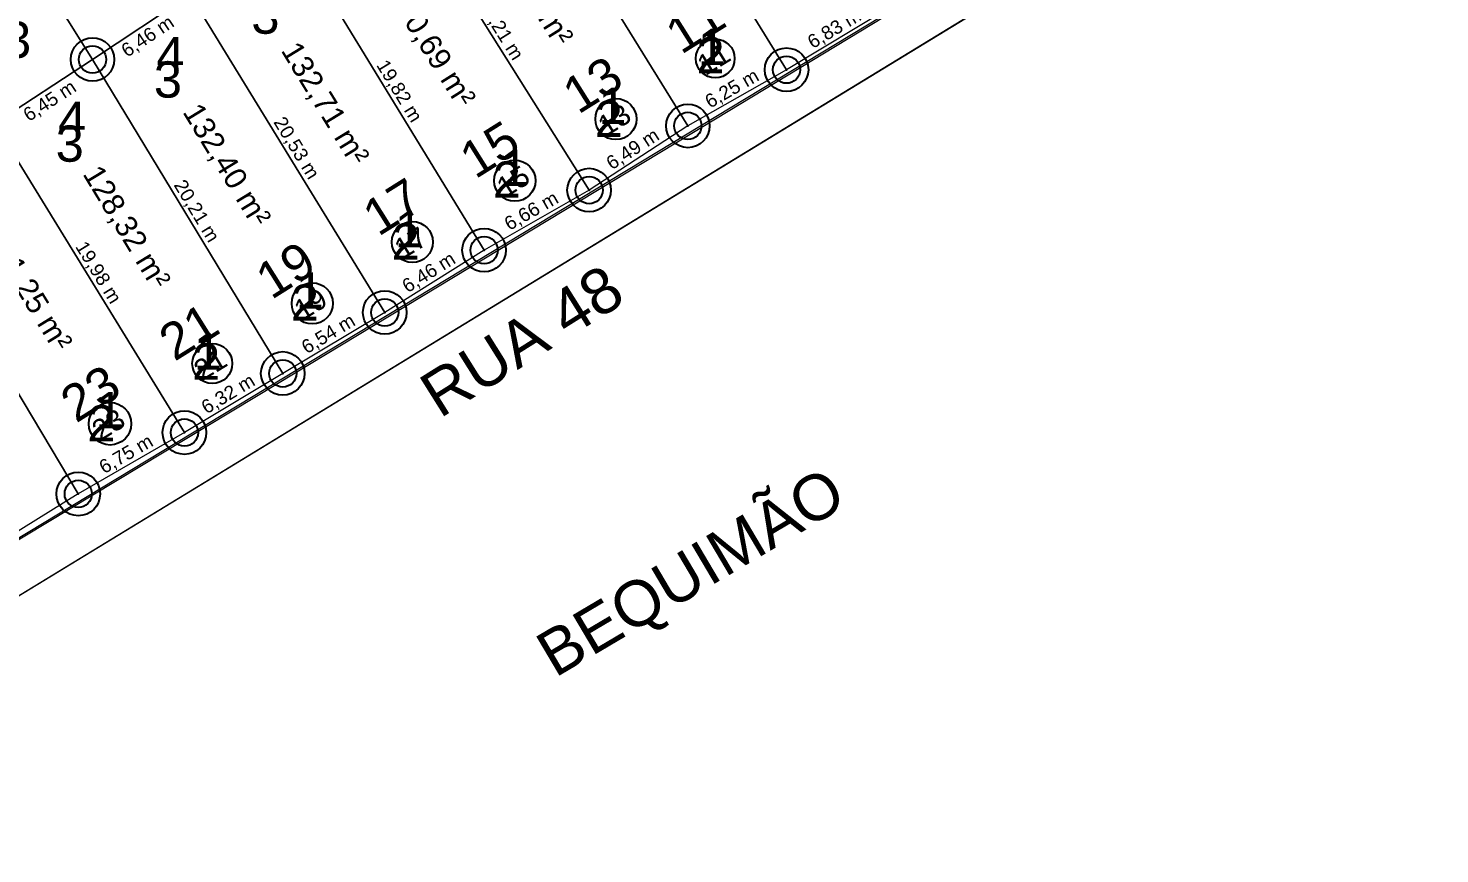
# Model space of a CAD drawing. Extents: x 583390 to 583754, y 9720820 to 9720967.
# Drawn here: x 583672 to 583749.7, y 9720836.9 to 9720882.4 of the extents above; entities that cross this region are included whole.
import ezdxf
from ezdxf.enums import TextEntityAlignment as Align

# ---------------------------------------------------------------- set-up
doc = ezdxf.new("R2010")
doc.units = 0
doc.header["$PDMODE"] = 32
doc.header["$PDSIZE"] = 1.5
doc.layers.get('0').update_dxf_attribs({"lineweight": 0})
for name, color, linetype in [('AREA_DOS_LOTES', 32, 'Continuous'), ('COTAS_DOS_LOTES', 41, 'Continuous'), ('NUMERO_DOS_LOTES', 158, 'Continuous'), ('PONTOS_VERTICES', 7, 'Continuous'), ('SIMBOLO_NOME', 7, 'Continuous')]:
    doc.layers.add(name, color=color, linetype=linetype)
for name, color, linetype, lineweight in [('LOTE', 4, 'Continuous', 0), ('ORTOFOTO BEQUIMAONICE LOBAO_0_59_436', 1, 'Continuous', 0), ('POLIGONAL', 5, 'Continuous', 0), ('QUADRA', 1, 'Continuous', 0), ('RUA 48', 8, 'Continuous', 0), ('TEXTO', 2, 'Continuous', 0)]:
    doc.layers.add(name, color=color, linetype=linetype, lineweight=lineweight)
doc.styles.add('SIMBOLO_ATRIBUTOS', font='arial.ttf')
doc.styles.get("Standard").update_dxf_attribs({"font": 'arial.ttf', "height": 1})

# ---------------------------------------------------------------- blocks, each defined once
blk = doc.blocks.new('MODELO PADRAO REURB')
at = {"transparency": 33554687}
blk.add_circle((0, 0), 0.6, dxfattribs=at)
blk.add_point((0, 0), dxfattribs=at)
at = {"layer": 'SIMBOLO_NOME', "transparency": 33554687, "style": 'SIMBOLO_ATRIBUTOS'}
blk.add_attdef('Nome', text='', height=1, dxfattribs=at).set_placement((0.0089, 1.3249), align=Align.CENTER)

msp = doc.modelspace()

# ---------------------------------------------------------------- linework, layer by layer
at = {"layer": 'LOTE'}
for points in [[(583664.657, 9720897.984), (583670.294, 9720901.503), (583680.919, 9720884.209), (583675.537, 9720880.629)], [(583664.657, 9720897.984), (583670.294, 9720901.503), (583680.919, 9720884.209), (583675.537, 9720880.629)], [(583703.116, 9720897.342), (583708.947, 9720900.617), (583719.618, 9720883.584), (583713.759, 9720880.068)], [(583703.116, 9720897.342), (583708.947, 9720900.617), (583719.618, 9720883.584), (583713.759, 9720880.068)], [(583659.55, 9720894.953), (583664.657, 9720897.984), (583675.537, 9720880.629), (583670.132, 9720877.109)], [(583659.55, 9720894.953), (583664.657, 9720897.984), (583675.537, 9720880.629), (583670.132, 9720877.109)], [(583697.792, 9720894.02), (583703.116, 9720897.342), (583713.759, 9720880.068), (583708.324, 9720876.973)], [(583697.792, 9720894.02), (583703.116, 9720897.342), (583713.759, 9720880.068), (583708.324, 9720876.973)], [(583692.131, 9720890.555), (583697.792, 9720894.02), (583708.324, 9720876.973), (583702.884, 9720873.439)], [(583692.131, 9720890.555), (583697.792, 9720894.02), (583708.324, 9720876.973), (583702.884, 9720873.439)], [(583686.775, 9720887.047), (583692.131, 9720890.555), (583702.884, 9720873.439), (583697.1, 9720870.131)], [(583686.775, 9720887.047), (583692.131, 9720890.555), (583702.884, 9720873.439), (583697.1, 9720870.131)], [(583680.919, 9720884.209), (583686.417, 9720887.641), (583686.775, 9720887.047), (583697.1, 9720870.131), (583691.629, 9720866.699)], [(583680.919, 9720884.209), (583686.417, 9720887.641), (583686.775, 9720887.047), (583697.1, 9720870.131), (583691.629, 9720866.699)], [(583675.537, 9720880.629), (583680.919, 9720884.209), (583691.629, 9720866.699), (583686.014, 9720863.342)], [(583675.537, 9720880.629), (583680.919, 9720884.209), (583691.629, 9720866.699), (583686.014, 9720863.342)], [(583670.132, 9720877.109), (583675.537, 9720880.629), (583686.014, 9720863.342), (583680.596, 9720860.084)], [(583670.132, 9720877.109), (583675.537, 9720880.629), (583686.014, 9720863.342), (583680.596, 9720860.084)], [(583664.671, 9720873.596), (583670.132, 9720877.109), (583680.596, 9720860.084), (583674.752, 9720856.706)], [(583664.671, 9720873.596), (583670.132, 9720877.109), (583680.596, 9720860.084), (583674.752, 9720856.706)], [(583664.671, 9720873.596), (583674.752, 9720856.706), (583664.034, 9720850.076), (583658.911, 9720870.253)], [(583664.671, 9720873.596), (583674.752, 9720856.706), (583664.034, 9720850.076), (583658.911, 9720870.253)]]:
    msp.add_lwpolyline(points, close=True, dxfattribs=at)
at = {"layer": 'NUMERO_DOS_LOTES', "color": 158, "transparency": 33554687}
for centre, radius in [((583709.832, 9720880.685), 1.069), ((583704.362, 9720877.351), 1.133), ((583698.792, 9720873.956), 1.136), ((583693.152, 9720870.577), 1.129), ((583687.639, 9720867.201), 1.134), ((583682.131, 9720863.887), 1.102), ((583676.502, 9720860.571), 1.17)]:
    msp.add_circle(centre, radius, dxfattribs=at)
at = {"layer": 'ORTOFOTO BEQUIMAONICE LOBAO_0_59_436'}
msp.add_lwpolyline([(583627.906, 9720917.422), (583644.5, 9720921.303), (583691, 9720949.758), (583704.394, 9720957.893), (583710.767, 9720962.023), (583722.129, 9720944.244), (583749.734, 9720898.815), (583648.183, 9720836.891), (583644.745, 9720837.353), (583631.763, 9720892.255), (583626.222, 9720917.14)], close=True, dxfattribs=at)
msp.add_lwpolyline([(583627.906, 9720917.422), (583644.5, 9720921.303), (583691, 9720949.758), (583704.394, 9720957.893), (583710.767, 9720962.023), (583722.129, 9720944.244), (583749.734, 9720898.815), (583648.183, 9720836.891), (583644.745, 9720837.353), (583631.763, 9720892.255), (583626.222, 9720917.14)], close=True, dxfattribs=at)
at = {"layer": 'POLIGONAL'}
msp.add_lwpolyline([(583627.906, 9720917.422), (583644.5, 9720921.303), (583691, 9720949.758), (583704.394, 9720957.893), (583710.767, 9720962.023), (583722.129, 9720944.244), (583749.734, 9720898.815), (583648.183, 9720836.891), (583644.745, 9720837.353), (583631.763, 9720892.255), (583626.222, 9720917.14)], close=True, dxfattribs=at)
at = {"layer": 'QUADRA'}
msp.add_lwpolyline([(583726.593, 9720935.324), (583747.83, 9720900.438), (583646.397, 9720839.127), (583639.327, 9720867.695), (583634.145, 9720889.45), (583644.471, 9720891.666), (583646.122, 9720887.705), (583659.455, 9720895.326), (583681.554, 9720908.69), (583705.679, 9720923.427), (583725.718, 9720935.241)], close=True, dxfattribs=at)
msp.add_lwpolyline([(583726.593, 9720935.324), (583747.83, 9720900.438), (583646.397, 9720839.127), (583639.327, 9720867.695), (583634.145, 9720889.45), (583644.471, 9720891.666), (583646.122, 9720887.705), (583659.455, 9720895.326), (583681.554, 9720908.69), (583705.679, 9720923.427), (583725.718, 9720935.241)], close=True, dxfattribs=at)
at = {"layer": 'RUA 48'}
msp.add_lwpolyline([(583646.365, 9720839.048), (583648.182, 9720836.91), (583749.315, 9720898.618), (583747.903, 9720900.416), (583725.055, 9720886.586), (583708.542, 9720876.557), (583685.729, 9720862.768), (583646.365, 9720839.048)], dxfattribs=at)

# ---------------------------------------------------------------- block references
at = {"layer": 'PONTOS_VERTICES', "transparency": 33554687}
ref = msp.add_blockref('MODELO PADRAO REURB', (583675.537, 9720880.629), dxfattribs=dict(at, xscale=2, yscale=2, zscale=2))
ref.add_attrib('Nome', '4', dxfattribs={"layer": 'SIMBOLO_NOME', "transparency": 33554687, "height": 2, "style": 'SIMBOLO_ATRIBUTOS'}).set_placement((583676.6, 9720885.565), align=Align.TOP_CENTER)
ref = msp.add_blockref('MODELO PADRAO REURB', (583680.919, 9720884.209), dxfattribs=dict(at, xscale=2, yscale=2, zscale=2))
ref.add_attrib('Nome', '4', dxfattribs={"layer": 'SIMBOLO_NOME', "transparency": 33554687, "height": 2, "style": 'SIMBOLO_ATRIBUTOS'}).set_placement((583679.83, 9720879.278), align=Align.BOTTOM_CENTER)
ref = msp.add_blockref('MODELO PADRAO REURB', (583680.919, 9720884.209), dxfattribs=dict(at, xscale=2, yscale=2, zscale=2))
ref.add_attrib('Nome', '3', dxfattribs={"layer": 'SIMBOLO_NOME', "transparency": 33554687, "height": 2, "style": 'SIMBOLO_ATRIBUTOS'}).set_placement((583685.834, 9720883.048), align=Align.MIDDLE_RIGHT)
ref = msp.add_blockref('MODELO PADRAO REURB', (583713.759, 9720880.068), dxfattribs=dict(at, xscale=2, yscale=2, zscale=2))
ref.add_attrib('Nome', '2', dxfattribs={"layer": 'SIMBOLO_NOME', "transparency": 33554687, "height": 2, "style": 'SIMBOLO_ATRIBUTOS'}).set_placement((583714.955, 9720884.974), align=Align.TOP_CENTER)
ref = msp.add_blockref('MODELO PADRAO REURB', (583675.537, 9720880.629), dxfattribs=dict(at, xscale=2, yscale=2, zscale=2))
ref.add_attrib('Nome', '3', dxfattribs={"layer": 'SIMBOLO_NOME', "transparency": 33554687, "height": 2, "style": 'SIMBOLO_ATRIBUTOS'}).set_placement((583670.606, 9720881.715), align=Align.MIDDLE_LEFT)
ref = msp.add_blockref('MODELO PADRAO REURB', (583708.324, 9720876.973), dxfattribs=dict(at, xscale=2, yscale=2, zscale=2))
ref.add_attrib('Nome', '2', dxfattribs={"layer": 'SIMBOLO_NOME', "transparency": 33554687, "height": 2, "style": 'SIMBOLO_ATRIBUTOS'}).set_placement((583709.573, 9720881.866), align=Align.TOP_CENTER)
ref = msp.add_blockref('MODELO PADRAO REURB', (583713.759, 9720880.068), dxfattribs=dict(at, xscale=2, yscale=2, zscale=2))
ref.add_attrib('Nome', '1', dxfattribs={"layer": 'SIMBOLO_NOME', "transparency": 33554687, "height": 2, "style": 'SIMBOLO_ATRIBUTOS'}).set_placement((583708.866, 9720881.32), align=Align.MIDDLE_LEFT)
ref = msp.add_blockref('MODELO PADRAO REURB', (583675.537, 9720880.629), dxfattribs=dict(at, xscale=2, yscale=2, zscale=2))
ref.add_attrib('Nome', '4', dxfattribs={"layer": 'SIMBOLO_NOME', "transparency": 33554687, "height": 2, "style": 'SIMBOLO_ATRIBUTOS'}).set_placement((583674.413, 9720875.705), align=Align.BOTTOM_CENTER)
ref = msp.add_blockref('MODELO PADRAO REURB', (583675.537, 9720880.629), dxfattribs=dict(at, xscale=2, yscale=2, zscale=2))
ref.add_attrib('Nome', '3', dxfattribs={"layer": 'SIMBOLO_NOME', "transparency": 33554687, "height": 2, "style": 'SIMBOLO_ATRIBUTOS'}).set_placement((583680.466, 9720879.529), align=Align.MIDDLE_RIGHT)
ref = msp.add_blockref('MODELO PADRAO REURB', (583708.324, 9720876.973), dxfattribs=dict(at, xscale=2, yscale=2, zscale=2))
ref.add_attrib('Nome', '1', dxfattribs={"layer": 'SIMBOLO_NOME', "transparency": 33554687, "height": 2, "style": 'SIMBOLO_ATRIBUTOS'}).set_placement((583703.397, 9720878.078), align=Align.MIDDLE_LEFT)
ref = msp.add_blockref('MODELO PADRAO REURB', (583670.132, 9720877.109), dxfattribs=dict(at, xscale=2, yscale=2, zscale=2))
ref.add_attrib('Nome', '3', dxfattribs={"layer": 'SIMBOLO_NOME', "transparency": 33554687, "height": 2, "style": 'SIMBOLO_ATRIBUTOS'}).set_placement((583675.058, 9720876.001), align=Align.MIDDLE_RIGHT)
ref = msp.add_blockref('MODELO PADRAO REURB', (583702.884, 9720873.439), dxfattribs=dict(at, xscale=2, yscale=2, zscale=2))
ref.add_attrib('Nome', '2', dxfattribs={"layer": 'SIMBOLO_NOME', "transparency": 33554687, "height": 2, "style": 'SIMBOLO_ATRIBUTOS'}).set_placement((583703.97, 9720878.371), align=Align.TOP_CENTER)
ref = msp.add_blockref('MODELO PADRAO REURB', (583702.884, 9720873.439), dxfattribs=dict(at, xscale=2, yscale=2, zscale=2))
ref.add_attrib('Nome', '1', dxfattribs={"layer": 'SIMBOLO_NOME', "transparency": 33554687, "height": 2, "style": 'SIMBOLO_ATRIBUTOS'}).set_placement((583697.985, 9720874.665), align=Align.MIDDLE_LEFT)
ref = msp.add_blockref('MODELO PADRAO REURB', (583697.1, 9720870.131), dxfattribs=dict(at, xscale=2, yscale=2, zscale=2))
ref.add_attrib('Nome', '2', dxfattribs={"layer": 'SIMBOLO_NOME', "transparency": 33554687, "height": 2, "style": 'SIMBOLO_ATRIBUTOS'}).set_placement((583698.357, 9720875.021), align=Align.TOP_CENTER)
ref = msp.add_blockref('MODELO PADRAO REURB', (583697.1, 9720870.131), dxfattribs=dict(at, xscale=2, yscale=2, zscale=2))
ref.add_attrib('Nome', '1', dxfattribs={"layer": 'SIMBOLO_NOME', "transparency": 33554687, "height": 2, "style": 'SIMBOLO_ATRIBUTOS'}).set_placement((583692.185, 9720871.288), align=Align.MIDDLE_LEFT)
ref = msp.add_blockref('MODELO PADRAO REURB', (583691.629, 9720866.699), dxfattribs=dict(at, xscale=2, yscale=2, zscale=2))
ref.add_attrib('Nome', '2', dxfattribs={"layer": 'SIMBOLO_NOME', "transparency": 33554687, "height": 2, "style": 'SIMBOLO_ATRIBUTOS'}).set_placement((583692.784, 9720871.615), align=Align.TOP_CENTER)
ref = msp.add_blockref('MODELO PADRAO REURB', (583691.629, 9720866.699), dxfattribs=dict(at, xscale=2, yscale=2, zscale=2))
ref.add_attrib('Nome', '1', dxfattribs={"layer": 'SIMBOLO_NOME', "transparency": 33554687, "height": 2, "style": 'SIMBOLO_ATRIBUTOS'}).set_placement((583686.726, 9720867.907), align=Align.MIDDLE_LEFT)
ref = msp.add_blockref('MODELO PADRAO REURB', (583686.014, 9720863.342), dxfattribs=dict(at, xscale=2, yscale=2, zscale=2))
ref.add_attrib('Nome', '2', dxfattribs={"layer": 'SIMBOLO_NOME', "transparency": 33554687, "height": 2, "style": 'SIMBOLO_ATRIBUTOS'}).set_placement((583687.232, 9720868.243), align=Align.TOP_CENTER)
ref = msp.add_blockref('MODELO PADRAO REURB', (583686.014, 9720863.342), dxfattribs=dict(at, xscale=2, yscale=2, zscale=2))
ref.add_attrib('Nome', '1', dxfattribs={"layer": 'SIMBOLO_NOME', "transparency": 33554687, "height": 2, "style": 'SIMBOLO_ATRIBUTOS'}).set_placement((583681.112, 9720864.554), align=Align.MIDDLE_LEFT)
ref = msp.add_blockref('MODELO PADRAO REURB', (583680.596, 9720860.084), dxfattribs=dict(at, xscale=2, yscale=2, zscale=2))
ref.add_attrib('Nome', '2', dxfattribs={"layer": 'SIMBOLO_NOME', "transparency": 33554687, "height": 2, "style": 'SIMBOLO_ATRIBUTOS'}).set_placement((583681.792, 9720864.991), align=Align.TOP_CENTER)
ref = msp.add_blockref('MODELO PADRAO REURB', (583680.596, 9720860.084), dxfattribs=dict(at, xscale=2, yscale=2, zscale=2))
ref.add_attrib('Nome', '1', dxfattribs={"layer": 'SIMBOLO_NOME', "transparency": 33554687, "height": 2, "style": 'SIMBOLO_ATRIBUTOS'}).set_placement((583675.701, 9720861.323), align=Align.MIDDLE_LEFT)
ref = msp.add_blockref('MODELO PADRAO REURB', (583674.752, 9720856.706), dxfattribs=dict(at, xscale=2, yscale=2, zscale=2))
ref.add_attrib('Nome', '2', dxfattribs={"layer": 'SIMBOLO_NOME', "transparency": 33554687, "height": 2, "style": 'SIMBOLO_ATRIBUTOS'}).set_placement((583676.023, 9720861.594), align=Align.TOP_CENTER)
ref = msp.add_blockref('MODELO PADRAO REURB', (583674.752, 9720856.706), dxfattribs=dict(at, xscale=2, yscale=2, zscale=2))
ref.add_attrib('Nome', '1', dxfattribs={"layer": 'SIMBOLO_NOME', "transparency": 33554687, "height": 2, "style": 'SIMBOLO_ATRIBUTOS'}).set_placement((583669.847, 9720857.903), align=Align.MIDDLE_LEFT)

# ---------------------------------------------------------------- texts
at = {"layer": 'AREA_DOS_LOTES', "color": 32, "transparency": 33554687}
for s, rotation, p in [('132,06 m²', 302.13778, (583699.567, 9720884.776)), ('130,69 m²', 302.13778, (583694.19, 9720881.403)), ('132,71 m²', 301.45167, (583688.364, 9720878.226)), ('132,40 m²', 301.45167, (583682.948, 9720874.837)), ('128,32 m²', 301.21861, (583677.432, 9720871.415)), ('131,25 m²', 301.5775, (583672.003, 9720867.973))]:
    msp.add_text(s, height=1.2, rotation=rotation, dxfattribs=at).set_placement(p, align=Align.MIDDLE_CENTER)
at = {"layer": 'COTAS_DOS_LOTES', "color": 41, "transparency": 33554687}
for s, rotation, p in [('20,21 m', 302.13778, (583697.697, 9720882.118)), ('6,46 m', 33.6325, (583678.77, 9720881.608)), ('6,83 m', 30.96556, (583716.574, 9720882.02)), ('19,82 m', 301.3975, (583692.129, 9720878.707)), ('6,25 m', 29.96667, (583710.931, 9720878.717)), ('6,45 m', 33.06306, (583673.372, 9720878.055)), ('20,53 m', 301.45167, (583686.466, 9720875.572)), ('6,49 m', 33.00194, (583705.481, 9720875.395)), ('20,21 m', 301.21861, (583680.967, 9720872.103)), ('6,66 m', 29.77333, (583699.881, 9720871.981)), ('19,98 m', 301.5775, (583675.555, 9720868.715)), ('6,46 m', 32.09889, (583694.245, 9720868.605)), ('6,54 m', 30.86917, (583688.707, 9720865.214)), ('6,32 m', 31.02, (583683.189, 9720861.906)), ('6,75 m', 30.03306, (583677.562, 9720858.59))]:
    msp.add_text(s, height=0.75, rotation=rotation, dxfattribs=at).set_placement(p, align=Align.CENTER)
at = {"layer": 'NUMERO_DOS_LOTES', "color": 158, "transparency": 33554687}
for s, rotation, p in [('11', 31.63833, (583710.039, 9720880.17)), ('13', 32.13778, (583704.573, 9720876.838)), ('15', 32.13778, (583699.003, 9720873.443)), ('17', 31.45167, (583693.357, 9720870.061)), ('19', 31.45167, (583687.835, 9720866.679)), ('21', 31.21861, (583682.311, 9720863.356)), ('23', 31.5775, (583676.704, 9720860.052))]:
    msp.add_text(s, height=1.125, rotation=rotation, dxfattribs=at).set_placement(p, align=Align.CENTER)
at = {"layer": 'TEXTO'}
for s, height, rotation, p in [('11', 2, 32.13083, (583709.263, 9720881.698)), ('13', 2, 32.13083, (583703.599, 9720878.402)), ('15', 2, 32.13083, (583697.928, 9720874.84)), ('17', 2, 32.13083, (583692.588, 9720871.677)), ('19', 2, 32.13083, (583686.696, 9720868.195)), ('RUA 48', 2.5, 32.13083, (583699.835, 9720864.086)), ('21', 2, 32.13083, (583681.365, 9720864.799)), ('23', 2, 32.13083, (583675.943, 9720861.403)), ('BEQUIMÃO', 2.5, 30.61861, (583709.103, 9720851.348)), ('BEQUIMÃO', 2.5, 30.61861, (583709.103, 9720851.348))]:
    msp.add_text(s, height=height, rotation=rotation, dxfattribs=at).set_placement(p, align=Align.CENTER)

doc.saveas('drawing.dxf')
